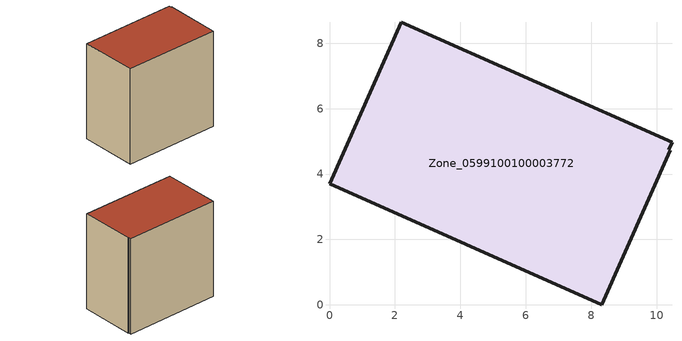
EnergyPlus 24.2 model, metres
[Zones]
Zone_0599100100003772
 floor ground (C_G): 0,3.7 2.19,8.64 10.47,4.97 10.37,4.75 10.42,4.72 8.32,0 z0
 wall outside (C_F): 2.19,8.64 0,3.7 8.32,0 10.42,4.72 10.37,4.75 10.47,4.97 2.19,8.64 z0:9.1
 roof outside (C_R): 8.32,0 10.42,4.72 10.37,4.75 10.47,4.97 2.19,8.64 0,3.7 z9.1
[BUILDING]
Pand.0599100100003772: North Axis=0; Terrain=City; Loads Convergence Tolerance Value=0.04; Temperature Convergence Tolerance Value=0.4; Solar Distribution=FullExterior; Maximum Number of Warmup Days=25; Minimum Number of Warmup Days=1
[Site:Location]
Rotterdam.The.Hague.AP_ZH_NLD Design_Conditions: Latitude=51.96; Longitude=4.45; Time Zone=1; Elevation=-4.5
[SITE:GROUNDTEMPERATURE:BUILDINGSURFACE]
18, 18, 18, 18, 18, 18, 18, 18, 18, 18, 18, 18
[MATERIAL] Thermal Absorptance=0.9; Solar Absorptance=0.7; Visible Absorptance=0.7
Name | Roughness | Thickness | Conductivity | Density | Specific Heat
G.TI.2006-2014 | MediumSmooth | 0.15 | 0.06 | 540 | 1210
F.TI.2006-2014 | Rough | 0.3 | 0.12 | 1920 | 840
R.TI.2006-2014 | MediumRough | 0.2 | 0.08 | 1500 | 1000
[CONSTRUCTION]
C_G: G.TI.2006-2014
C_F: F.TI.2006-2014
C_R: R.TI.2006-2014
[ZONE]
Zone_0599100100003772: Type=1; Multiplier=1; Ceiling Height=Autocalculate; Volume=Autocalculate; Floor Area=autocalculate; Part of Total Floor Area=Yes
[ZONEINFILTRATION:DESIGNFLOWRATE]
Infil_Zone_0599100100003772: Zone or ZoneList or Space or SpaceList=Zone_0599100100003772; Schedule=AlwaysOn; Design Flow Rate Calculation Method=Flow/Area; Flow Rate per Floor Area=0.0015; Constant Term Coefficient=1; Temperature Term Coefficient=0; Velocity Term Coefficient=0; Velocity Squared Term Coefficient=0
[HVACTEMPLATE:ZONE:IDEALLOADSAIRSYSTEM]
Zone_0599100100003772: Maximum Heating Supply Air Temperature=50; Minimum Cooling Supply Air Temperature=13; Maximum Heating Supply Air Humidity Ratio=0.0156; Minimum Cooling Supply Air Humidity Ratio=0.0077; Heating Limit=NoLimit; Cooling Limit=NoLimit; Dehumidification Control Type=ConstantSensibleHeatRatio; Cooling Sensible Heat Ratio=0.7; Dehumidification Setpoint=60; Humidification Control Type=None; Humidification Setpoint=30; Outdoor Air Method=None; Outdoor Air Flow Rate per Person=0.00944; Outdoor Air Flow Rate per Zone Floor Area=0; Outdoor Air Flow Rate per Zone=0; Demand Controlled Ventilation Type=None; Outdoor Air Economizer Type=NoEconomizer; Heat Recovery Type=None; Sensible Heat Recovery Effectiveness=0.7; Latent Heat Recovery Effectiveness=0.65
[ZONECONTROL:THERMOSTAT]
ThermostatControl_Zone_0599100100003772: Zone or ZoneList=Zone_0599100100003772; Control Type Schedule=DualSetpointControlType; Control 1=Thermostat_Zone_0599100100003772; Temperature Difference Between Cutout And Setpoint=0
[THERMOSTATSETPOINT:DUALSETPOINT]
Thermostat_Zone_0599100100003772: Heating Setpoint Temperature Schedule=HeatingSetpoint_Zone_0599100100003772; Cooling Setpoint Temperature Schedule=CoolingSetpoint_Zone_0599100100003772
[SCHEDULE:COMPACT]
HeatingSetpoint_Zone_0599100100003772: Through: 12/31, For: AllDays, Until: 24:00, 21
CoolingSetpoint_Zone_0599100100003772: Through: 12/31, For: AllDays, Until: 24:00, 24
DualSetpointControlType: Through: 12/31, For: AllDays, Until: 24:00, 4
AlwaysOn: Through: 12/31, For: AllDays, Until: 24:00, 1
